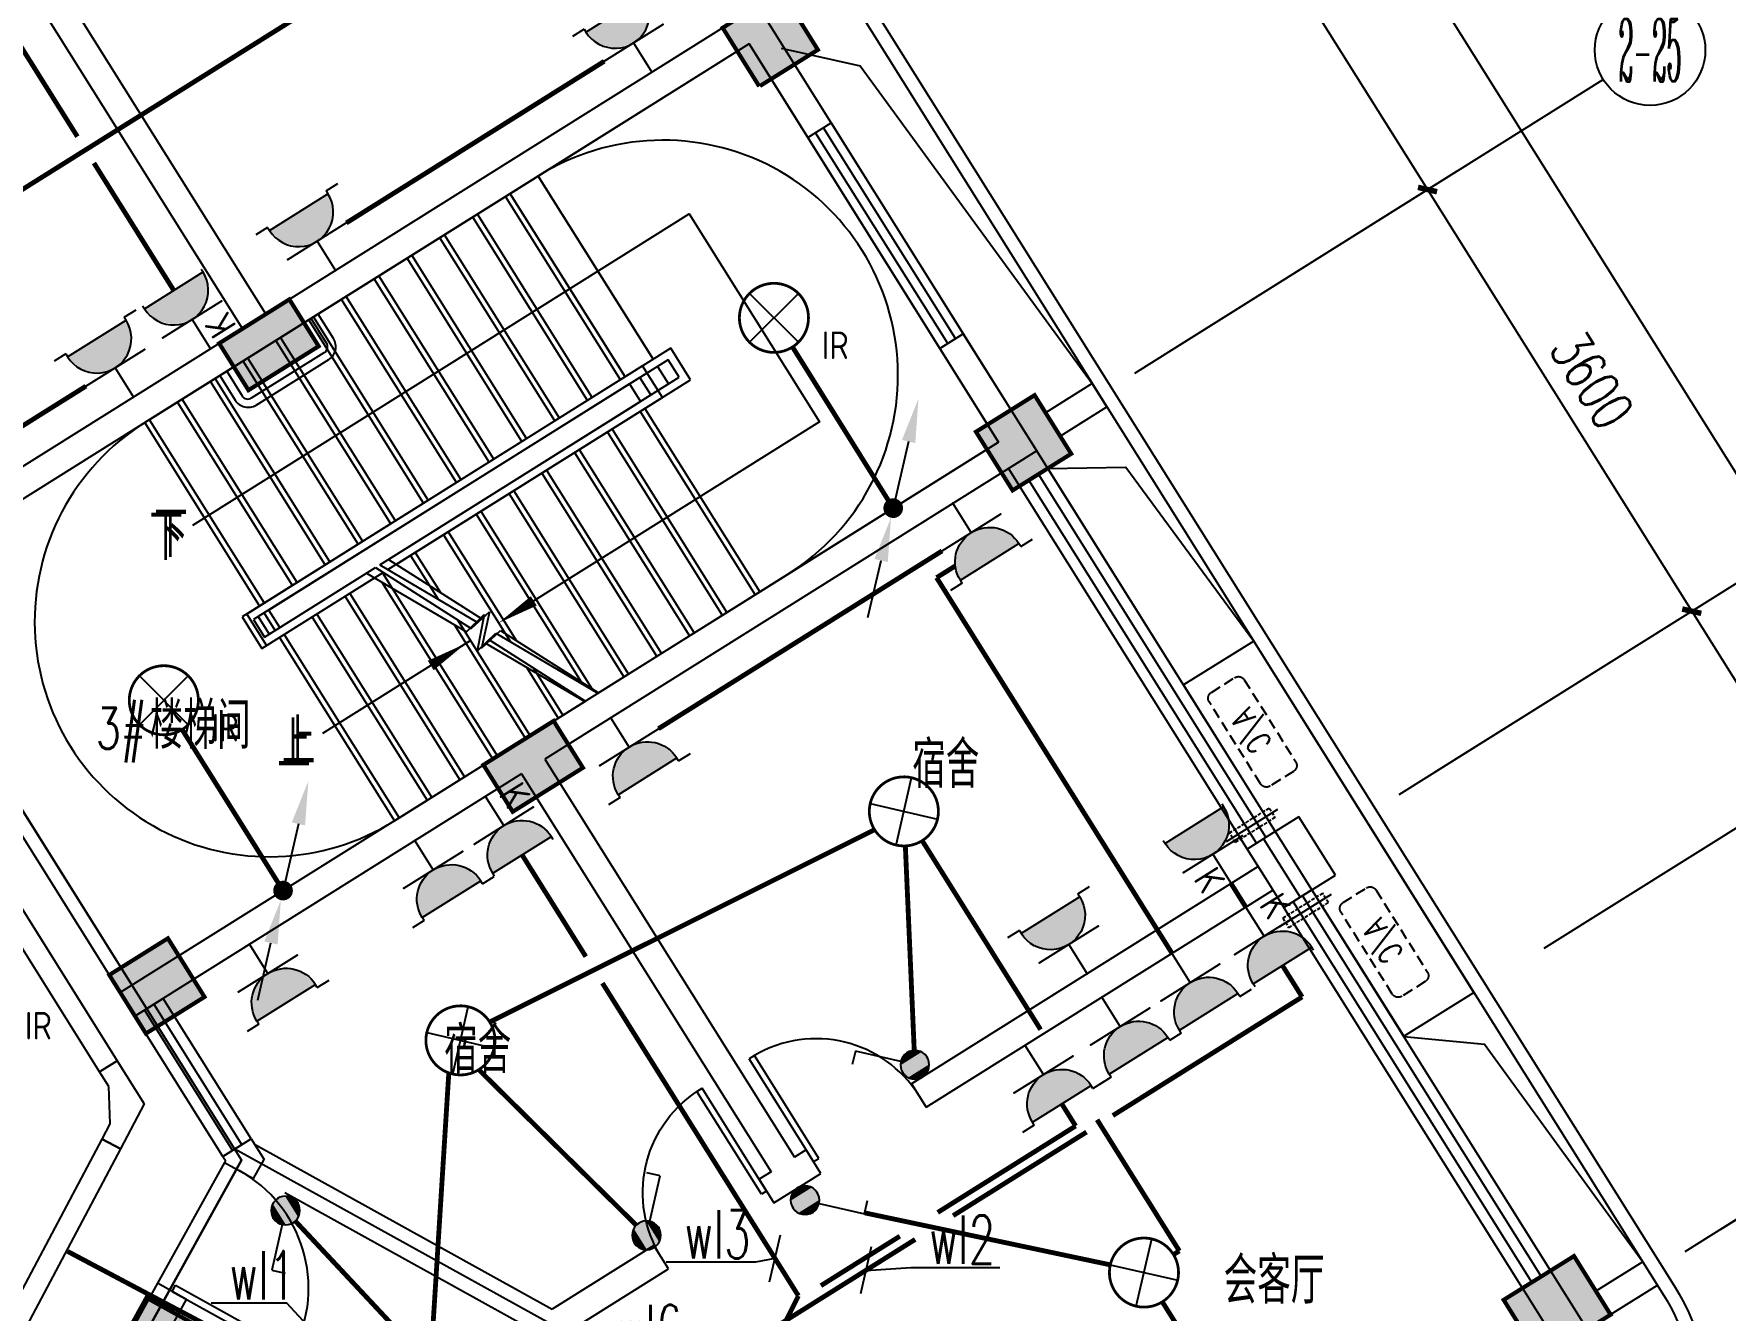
# Model space of a CAD drawing. Extents: x -9422388 to 15610651, y -1992469 to 953794.
# Drawn here: x -2711493 to -2699255, y -197392 to -188157 of the extents above; entities that cross this region are included whole.
import ezdxf
from ezdxf.enums import TextEntityAlignment as Align

# ---------------------------------------------------------------- set-up
doc = ezdxf.new("R2010")
doc.units = 0
doc.header["$LTSCALE"] = 1000
for name, pattern in [('( Hidden )', [0.375, 0.25, -0.125]), ('ACAD_ISO04W100', [30, 24, -3, 0, -3]), ('DASH', [0.35, 0.25, -0.1])]:
    doc.linetypes.add(name, pattern=pattern)
for name, color, linetype in [('A-FLOR-HVAC', 4, 'Continuous'), ('A-FLOR-OTHER2-ON', 83, 'Continuous'), ('A-SECT-DOOR', 141, 'Continuous'), ('AXIS_TEXT', 7, 'Continuous'), ('C-KZ', 2, 'Continuous'), ('C-Z-HATCH', 253, 'Continuous'), ('CABLETRAY', 4, 'Continuous'), ('DIM-插座', 3, 'Continuous'), ('DIM-照明', 3, 'Continuous'), ('DIM_SYMB', 3, 'Continuous'), ('EQUIP-插座', 3, 'Continuous'), ('EQUIP-照明', 3, 'Continuous'), ('LWIRE', 4, 'Continuous'), ('TEL_TEXT', 7, 'Continuous'), ('WIRE-插座', 5, 'Continuous'), ('WIRE-照明', 1, 'Continuous')]:
    doc.layers.add(name, color=color, linetype=linetype)
doc.styles.add('_TCH_AXIS', font='COMPLEX', dxfattribs={"bigfont": 'GBCBIG'})
doc.styles.add('_TCH_DIM', font='SIMPLEX', dxfattribs={"bigfont": 'GBCBIG'})
doc.styles.add('_TCH_DIM_T3', font='SIMPLEX', dxfattribs={"width": 0.705882, "bigfont": 'GBCBIG'})
doc.styles.add('_TCH_WINDOW', font='SIMPLEX', dxfattribs={"height": 3.5, "bigfont": 'GBCBIG'})
doc.styles.add('_TEL_ATTDEF', font='GBENOR', dxfattribs={"width": 0.8, "height": 3, "bigfont": 'GBCBIG'})
doc.styles.add('_TEL_DIM', font='SIMPLEX', dxfattribs={"width": 0.8, "height": 3.5, "bigfont": 'HZTXT'})
doc.styles.add('COMPLEX', font='COMPLEX')
doc.styles.get("Standard").update_dxf_attribs({"font": 'gbenor.shx', "bigfont": 'gbcbig.shx'})
doc.dimstyles.new('_TCH_ARCH&&100', dxfattribs={"dimtxt": 297.5, "dimasz": 100, "dimexe": 250, "dimexo": 300, "dimgap": 126.25, "dimtad": 1, "dimdec": 0, "dimzin": 0, "dimdsep": 46, "dimtxsty": '_TCH_DIM_T3', "dimblk": 'ARCHTICK', "dimcen": 0.09, "dimclrt": 7, "dimazin": 2, "dimtfac": 1, "dimtdec": 0, "dimtix": 1, "dimtmove": 2, "dimatfit": 3, "dimfxl": 0, "dimtolj": 1, "dimtzin": 0, "dimarcsym": 0})

# ---------------------------------------------------------------- blocks, each defined once
blk = doc.blocks.new('KTWJ1')
at = {"layer": 'A-FLOR-HVAC', "color": 0, "linetype": '( Hidden )', "ltscale": 0.3}
blk.add_lwpolyline([(152982, -14209, 0.414214), (153032, -14259), (153732, -14259, 0.414214), (153782, -14209), (153782, -14009, 0.414214), (153732, -13959), (153032, -13959, 0.414214), (152982, -14009)], format="xyb", close=True, dxfattribs=at)
at = {"layer": 'A-FLOR-HVAC', "color": 0, "style": '_TCH_WINDOW', "width": 0.705882}
blk.add_text('A/C', height=170, dxfattribs=at).set_placement((153214, -14188))
blk = doc.blocks.new('KTB')
at = {"layer": 'A-SECT-DOOR', "color": 0}
blk.add_lwpolyline([(1070215, -391675), (1070879, -392734), (1071387, -392416), (1069794, -389874), (1069286, -390192), (1069950, -391252)], dxfattribs=at)
at = {"layer": 'A-FLOR-HVAC', "color": 8, "xscale": -1}
for p, rotation in [((976372, -268060), 122.0782976835921), ((977325, -269581), 122.0782976836109)]:
    blk.add_blockref('KTWJ1', p, dxfattribs=dict(at, rotation=rotation))
blk = doc.blocks.new('A$C0CF77FE4')
at = {"layer": 'A-FLOR-OTHER2-ON', "color": 0, "linetype": 'ACAD_ISO04W100', "ltscale": 5}
blk.add_line((40, 440), (40, 0), dxfattribs=at)
at = {"layer": 'A-FLOR-OTHER2-ON', "color": 0, "linetype": 'DASH', "ltscale": 0.1}
blk.add_lwpolyline([(0, 390), (80, 390), (80, 50), (0, 50)], close=True, dxfattribs=at)
blk = doc.blocks.new('宿舍楼柱网1')
at = {"layer": 'C-Z-HATCH'}
h = blk.add_hatch(color=0, dxfattribs=at)
h.dxf.hatch_style = 1
h.paths.add_polyline_path([(653505, 155340), (653929, 155605), (653664, 156029), (653240, 155764)])
h = blk.add_hatch(color=0, dxfattribs=at)
h.dxf.hatch_style = 1
h.paths.add_polyline_path([(649809, 153142), (650317, 153460), (650105, 153799), (649597, 153481)])
h = blk.add_hatch(color=0, dxfattribs=at)
h.dxf.hatch_style = 1
h.paths.add_polyline_path([(655338, 152417), (655762, 152682), (655497, 153106), (655073, 152841)])
h = blk.add_hatch(color=0, dxfattribs=at)
h.dxf.hatch_style = 1
h.paths.add_polyline_path([(651721, 150092), (652229, 150410), (652017, 150749), (651509, 150431)])
h = blk.add_hatch(color=0, dxfattribs=at)
h.dxf.hatch_style = 1
h.paths.add_polyline_path([(649067, 148487), (649491, 148752), (649226, 149176), (648802, 148911)])
h = blk.add_hatch(color=0, dxfattribs=at)
h.dxf.hatch_style = 1
h.paths.add_polyline_path([(659156, 146135), (659665, 146453), (659400, 146877), (658891, 146560)])
h = blk.add_hatch(color=0, dxfattribs=at)
h.dxf.hatch_style = 1
h.paths.add_polyline_path([(648829, 146138), (649071, 146576), (649596, 146285), (649354, 145848)])
at = {"layer": 'C-KZ', "color": 0, "const_width": 30}
for points in [[(653510, 155343), (653929, 155605), (653664, 156029), (653240, 155764), (653505, 155340)], [(649809, 153142), (650317, 153460), (650105, 153799), (649597, 153481), (649809, 153142)], [(655338, 152417), (655762, 152682), (655497, 153106), (655073, 152841), (655338, 152417)], [(651721, 150092), (652229, 150410), (652017, 150749), (651509, 150431), (651721, 150092)], [(649067, 148487), (649491, 148752), (649226, 149176), (648802, 148911), (649067, 148487)], [(659156, 146135), (659665, 146453), (659400, 146877), (658891, 146560), (659156, 146135)], [(648829, 146138), (649071, 146576), (649596, 146285), (649354, 145848), (648829, 146138)]]:
    blk.add_lwpolyline(points, dxfattribs=at)
blk = doc.blocks.new('_ArchTick')
at = {"color": 0, "linetype": 'ByBlock', "const_width": 0.4}
blk.add_lwpolyline([(-0.5, -0.5), (0.5, 0.5)], dxfattribs=at)
blk = doc.blocks.new('*D2943')
at = {"color": 0, "lineweight": -2, "transparency": 16777216}
for p, q in [((1638309, -167242), (1641062, -165516)), ((1640851, -165649), (1654712, -187764)), ((1652170, -189357), (1654924, -187631))]:
    blk.add_line(p, q, dxfattribs=at)
at = {"layer": 'Defpoints', "color": 0, "transparency": 16777216}
for p in [(1638054, -167401), (1654712, -187764), (1651916, -189516)]:
    blk.add_point(p, dxfattribs=at)
at = {"color": 0, "lineweight": -2, "transparency": 16777216, "xscale": 100, "yscale": 100, "zscale": 100}
for p, rotation in [((1640851, -165649), 122.0782976762225), ((1654712, -187764), 302.0782976762225)]:
    blk.add_blockref('_ArchTick', p, dxfattribs=dict(at, rotation=rotation))
at = {"color": 7, "transparency": 16777216, "insert": (1648014, -176560), "char_height": 297.5, "attachment_point": 5, "rotation": 302.0783, "style": '_TCH_DIM_T3'}
blk.add_mtext('\\A1;26100', dxfattribs=at)
blk = doc.blocks.new('*D2944')
at = {"color": 0, "lineweight": -2, "transparency": 16777216}
for p, q in [((1651851, -188849), (1653927, -187547)), ((1653715, -187680), (1653662, -187595)), ((1653715, -187680), (1654034, -188189)), ((1652170, -189357), (1654246, -188056)), ((1654034, -188189), (1654087, -188273))]:
    blk.add_line(p, q, dxfattribs=at)
at = {"layer": 'Defpoints', "color": 0, "transparency": 16777216}
for p in [(1654034, -188189), (1651597, -189008), (1651916, -189516)]:
    blk.add_point(p, dxfattribs=at)
at = {"color": 0, "lineweight": -2, "transparency": 16777216, "xscale": 100, "yscale": 100, "zscale": 100}
for p, rotation in [((1653715, -187680), 302.0782976762146), ((1654034, -188189), 122.0782976762145)]:
    blk.add_blockref('_ArchTick', p, dxfattribs=dict(at, rotation=rotation))
at = {"color": 7, "transparency": 16777216, "insert": (1654108, -187788), "char_height": 297.5, "attachment_point": 5, "rotation": 302.0783, "style": '_TCH_DIM_T3'}
blk.add_mtext('\\A1;600', dxfattribs=at)
blk = doc.blocks.new('*D2945')
at = {"color": 0, "lineweight": -2, "transparency": 16777216}
for p, q in [((1650576, -186815), (1652652, -185514)), ((1652441, -185647), (1653715, -187680)), ((1651851, -188849), (1653927, -187547))]:
    blk.add_line(p, q, dxfattribs=at)
at = {"layer": 'Defpoints', "color": 0, "transparency": 16777216}
for p in [(1650322, -186974), (1653715, -187680), (1651597, -189008)]:
    blk.add_point(p, dxfattribs=at)
at = {"color": 0, "lineweight": -2, "transparency": 16777216, "xscale": 100, "yscale": 100, "zscale": 100}
for p, rotation in [((1652441, -185647), 122.0782976762265), ((1653715, -187680), 302.0782976762264)]:
    blk.add_blockref('_ArchTick', p, dxfattribs=dict(at, rotation=rotation))
at = {"color": 7, "transparency": 16777216, "insert": (1653311, -186517), "char_height": 297.5, "attachment_point": 5, "rotation": 302.0783, "style": '_TCH_DIM_T3'}
blk.add_mtext('\\A1;2400', dxfattribs=at)
blk = doc.blocks.new('*D2946')
at = {"color": 0, "lineweight": -2, "transparency": 16777216}
for p, q in [((1649780, -185544), (1651856, -184243)), ((1651644, -184376), (1652441, -185647)), ((1650576, -186815), (1652652, -185514))]:
    blk.add_line(p, q, dxfattribs=at)
at = {"layer": 'Defpoints', "color": 0, "transparency": 16777216}
for p in [(1652441, -185647), (1649526, -185703), (1650322, -186974)]:
    blk.add_point(p, dxfattribs=at)
at = {"color": 0, "lineweight": -2, "transparency": 16777216, "xscale": 100, "yscale": 100, "zscale": 100}
for p, rotation in [((1651644, -184376), 122.078297676221), ((1652441, -185647), 302.0782976762209)]:
    blk.add_blockref('_ArchTick', p, dxfattribs=dict(at, rotation=rotation))
at = {"color": 7, "transparency": 16777216, "insert": (1652275, -184865), "char_height": 297.5, "attachment_point": 5, "rotation": 302.0783, "style": '_TCH_DIM_T3'}
blk.add_mtext('\\A1;1500', dxfattribs=at)
blk = doc.blocks.new('*D2947')
at = {"color": 0, "lineweight": -2, "transparency": 16777216}
for p, q in [((1647868, -182494), (1649944, -181192)), ((1649732, -181325), (1651644, -184376)), ((1649780, -185544), (1651856, -184243))]:
    blk.add_line(p, q, dxfattribs=at)
at = {"layer": 'Defpoints', "color": 0, "transparency": 16777216}
for p in [(1647614, -182653), (1651644, -184376), (1649526, -185703)]:
    blk.add_point(p, dxfattribs=at)
at = {"color": 0, "lineweight": -2, "transparency": 16777216, "xscale": 100, "yscale": 100, "zscale": 100}
for p, rotation in [((1649732, -181325), 122.0782976762221), ((1651644, -184376), 302.0782976762221)]:
    blk.add_blockref('_ArchTick', p, dxfattribs=dict(at, rotation=rotation))
at = {"color": 7, "transparency": 16777216, "insert": (1650921, -182704), "char_height": 297.5, "attachment_point": 5, "rotation": 302.0783, "style": '_TCH_DIM_T3'}
blk.add_mtext('\\A1;3600', dxfattribs=at)
blk = doc.blocks.new('*D2948')
at = {"color": 0, "lineweight": -2, "transparency": 16777216}
for p, q in [((1645956, -179443), (1648032, -178142)), ((1647820, -178275), (1649732, -181325)), ((1647868, -182494), (1649944, -181192))]:
    blk.add_line(p, q, dxfattribs=at)
at = {"layer": 'Defpoints', "color": 0, "transparency": 16777216}
for p in [(1645702, -179603), (1649732, -181325), (1647614, -182653)]:
    blk.add_point(p, dxfattribs=at)
at = {"color": 0, "lineweight": -2, "transparency": 16777216, "xscale": 100, "yscale": 100, "zscale": 100}
for p, rotation in [((1647820, -178275), 122.0782976762216), ((1649732, -181325), 302.0782976762216)]:
    blk.add_blockref('_ArchTick', p, dxfattribs=dict(at, rotation=rotation))
at = {"color": 7, "transparency": 16777216, "insert": (1649009, -179654), "char_height": 297.5, "attachment_point": 5, "rotation": 302.0783, "style": '_TCH_DIM_T3'}
blk.add_mtext('\\A1;3600', dxfattribs=at)
blk = doc.blocks.new('_AXISO')
at = {"color": 0}
blk.add_circle((0, 0), 0.5, dxfattribs=at)
at = {"layer": 'AXIS_TEXT', "color": 0, "style": 'COMPLEX', "width": 1.041667}
blk.add_attdef('A', text='', height=0.56, dxfattribs=at).set_placement((-0.25, -0.28), (0.25, -0.28), align=Align.FIT)
blk = doc.blocks.new('$equip$00002530')
for p, q in [((-0.354, 0.354), (0.354, -0.354)), ((0.354, 0.354), (-0.354, -0.354))]:
    blk.add_line(p, q)
at = {"const_width": 0.04}
blk.add_lwpolyline([(0, 0.5, -1), (0, -0.5, -1), (0, 0.5, -2.479085)], format="xyb", dxfattribs=at)
blk.add_circle((0, 0), 0.5)
for p in [(0, 0.5), (-0.5, 0), (0.5, 0), (0, -0.5)]:
    blk.add_point(p)
at = {"color": 7, "style": '_TEL_DIM', "flags": 1}
blk.add_attdef('A', text='', height=0.00002, dxfattribs=at).set_placement((0, 0), align=Align.MIDDLE_CENTER)
at = {"color": 7, "style": '_TEL_DIM'}
blk.add_attdef('$TEXT$', text='', height=0.4, dxfattribs=at).set_placement((0.887, -0.396), align=Align.MIDDLE_CENTER)
blk = doc.blocks.new('$TelecSys$00000079')
for p, q in [((0.7, 0.7), (0, 0)), ((0.104, 0.104), (0.104, 0.104)), ((-0.104, -0.104), (-0.104, -0.104))]:
    blk.add_line(p, q)
at = {"const_width": 0.142}
blk.add_lwpolyline([(-0.071, 0, 1), (0.071, 0, 1)], format="xyb", close=True, dxfattribs=at)
blk.add_solid([(0.63, 0.77), (0.77, 0.63), (1.15, 1.15)])
at = {"width": 0.8, "flags": 9}
blk.add_attdef('A', (0, 0), '', height=0.00002, dxfattribs=at)
blk = doc.blocks.new('$TelecSys$00000081')
for p, q in [((0.104, 0.104), (0.104, 0.104)), ((-0.104, -0.104), (-0.104, -0.104)), ((-1.15, -1.15), (-0.55, -0.55))]:
    blk.add_line(p, q)
at = {"const_width": 0.142}
blk.add_lwpolyline([(0.071, 0, 1), (-0.071, 0, 1)], format="xyb", close=True, dxfattribs=at)
blk.add_solid([(-0.62, -0.48), (-0.48, -0.62), (-0.1, -0.1)])
at = {"width": 0.8, "flags": 9}
blk.add_attdef('A', (0, 0), '', height=0.00002, rotation=180, dxfattribs=at)
blk = doc.blocks.new('$equip$00002539')
for p, q in [((-0.354, 0.354), (0.354, -0.354)), ((0.354, 0.354), (-0.354, -0.354))]:
    blk.add_line(p, q)
at = {"const_width": 0.04}
blk.add_lwpolyline([(-0.5, 0, 1), (0.5, 0, 1), (-0.5, 0, 0.911406)], format="xyb", dxfattribs=at)
blk.add_circle((0, 0), 0.5)
for p in [(0, 0.5), (-0.5, 0), (0.5, 0), (0, -0.5)]:
    blk.add_point(p)
at = {"color": 7, "style": '_TEL_DIM', "flags": 1}
blk.add_attdef('A', text='', height=0.00002, dxfattribs=at).set_placement((0, 0), align=Align.MIDDLE_CENTER)
blk = doc.blocks.new('$equip$00001240')
for p, q in [((-0.5, 1.05), (-0.7, 1.05)), ((-0.5, 1.05), (-0.5, 1)), ((-0.5, 1), (0.5, 1)), ((0.5, 1.05), (0.7, 1.05)), ((0.5, 1.05), (0.5, 1)), ((-0.5, 0.5), (0.5, 0.5)), ((0, 0.5), (0, 0))]:
    blk.add_line(p, q)
blk.add_arc((0, 1), 0.5, 180, 0)
for points in [[(0.433, 0.75), (-0.433, 0.75), (0.5, 1), (-0.5, 1)], [(0.25, 0.567), (-0.25, 0.567), (0.433, 0.75), (-0.433, 0.75)], [(0, 0.5), (0, 0.5), (0.25, 0.567), (-0.25, 0.567)]]:
    blk.add_solid(points)
at = {"layer": 'EQUIP-照明'}
for p in [(0, 1), (-0.5, 0.5), (0.5, 0.5), (0, 0)]:
    blk.add_point(p, dxfattribs=at)
at = {"layer": 'EQUIP-照明', "flags": 9}
blk.add_attdef('A', (0, 0), '', height=0.00002, dxfattribs=at)
blk = doc.blocks.new('$equip$00001764')
for p, q in [((-0.5, 1.05), (-0.5, 1)), ((-0.5, 1), (0.5, 1)), ((0.5, 1.05), (0.5, 1)), ((0.5, 0.5), (-0.5, 0.5)), ((0, 0.5), (0, 0))]:
    blk.add_line(p, q)
blk.add_arc((0, 1), 0.5, 180, 0)
for p in [(-0.5, 0.5), (0.5, 0.5), (0, 0)]:
    blk.add_point(p)
for points in [[(0.433, 0.75), (-0.433, 0.75), (0.5, 1), (-0.5, 1)], [(0.25, 0.567), (-0.25, 0.567), (0.433, 0.75), (-0.433, 0.75)], [(0, 0.5), (0, 0.5), (0.25, 0.567), (-0.25, 0.567)]]:
    blk.add_solid(points)
at = {"color": 7, "style": '_TEL_DIM'}
blk.add_attdef('$TEXT$', text='', height=0.4, dxfattribs=at).set_placement((0.303, 0.211), align=Align.MIDDLE_CENTER)
at = {"color": 7, "style": '_TEL_DIM', "flags": 1}
blk.add_attdef('A', text='', height=0.00002, dxfattribs=at).set_placement((0, 0), align=Align.MIDDLE_CENTER)
blk = doc.blocks.new('$equip$00001962')
for p, q in [((0.147, 0.356), (0.625, 0.833)), ((0.625, 0.833), (0.766, 0.692))]:
    blk.add_line(p, q)
blk.add_circle((0, 0.208), 0.208)
for p in [(0, 0.417), (-0.208, 0.208), (0, 0), (0.208, 0.208)]:
    blk.add_point(p)
for points in [[(-0.18, 0.313), (0.18, 0.313), (-0.208, 0.208), (0.208, 0.208)], [(-0.104, 0.389), (0.104, 0.389), (-0.18, 0.313), (0.18, 0.313)], [(0, 0.417), (0, 0.417), (-0.104, 0.389), (0.104, 0.389)], [(-0.18, 0.104), (0.18, 0.104), (-0.208, 0.208), (0.208, 0.208)], [(-0.104, 0.028), (0.104, 0.028), (-0.18, 0.104), (0.18, 0.104)], [(0, 0), (0, 0), (-0.104, 0.028), (0.104, 0.028)]]:
    blk.add_solid(points)
at = {"layer": 'TEL_TEXT', "style": '_TEL_DIM', "flags": 1}
blk.add_attdef('A', text='', height=0.00002, dxfattribs=at).set_placement((0, 0), align=Align.MIDDLE_CENTER)
blk = doc.blocks.new('542523')
at = {"color": 8}
for p, q in [((1630799.1, -171830.5), (1641151.3, -188347.3)), ((1639521.8, -179345.4), (1641327.5, -182226.3)), ((1639352.3, -179451.6), (1641158, -182332.5)), ((1644886.2, -179995.8), (1641327.5, -182226.3)), ((1645417.3, -180843.1), (1644886.2, -179995.8)), ((1644823, -180271.5), (1641349, -182448.9)), ((1644823, -180271.5), (1643094.4, -181354.9)), ((1644823, -180271.5), (1643297.8, -181227.4)), ((1644823, -180271.5), (1645247.8, -180949.3)), ((1646628.6, -183152.4), (1644823, -180271.5)), ((1646628.6, -183152.4), (1644823, -180271.5)), ((1647613.8, -182652.9), (1651003.1, -180528.6)), ((1645247.8, -180949.3), (1645417.3, -180843.1)), ((1645247.8, -180949.3), (1645417.3, -180843.1)), ((1645417.3, -180843.1), (1646373.2, -182368.3)), ((1645247.8, -180949.3), (1646203.8, -182474.5)), ((1646260.3, -182439.1), (1645304.3, -180913.9)), ((1646316.8, -182403.7), (1645360.8, -180878.5)), ((1643297.8, -181227.4), (1640450.8, -183011.8)), ((1644128.9, -182553.5), (1643297.8, -181227.4)), ((1643297.8, -181227.4), (1644128.9, -182553.5)), ((1643094.4, -181354.9), (1640484.7, -182990.6)), ((1643925.6, -182680.9), (1643094.4, -181354.9)), ((1643094.4, -181354.9), (1643925.6, -182680.9)), ((1643891.7, -182702.2), (1643060.5, -181376.1)), ((1643654.4, -182850.9), (1642823.3, -181524.8)), ((1643688.3, -182829.6), (1642857.2, -181503.6)), ((1643417.2, -182999.6), (1642586, -181673.5)), ((1643451.1, -182978.3), (1642619.9, -181652.3)), ((1643179.9, -183148.3), (1642348.8, -181822.2)), ((1643213.8, -183127), (1642382.7, -181801)), ((1642942.7, -183297), (1642111.5, -181970.9)), ((1642976.6, -183275.7), (1642145.4, -181949.7)), ((1642705.4, -183445.7), (1641874.3, -182119.6)), ((1642739.3, -183424.4), (1641908.2, -182098.4)), ((1641158, -182332.5), (1638361.8, -184085.1)), ((1642468.2, -183594.4), (1641637, -182268.3)), ((1642502.1, -183573.1), (1641670.9, -182247.1)), ((1641349, -182448.9), (1638468.1, -184254.6)), ((1642230.9, -183743.1), (1641399.8, -182417)), ((1642264.8, -183721.9), (1641433.7, -182395.8)), ((1646373.2, -182368.3), (1646203.8, -182474.5)), ((1646203.8, -182474.5), (1646373.2, -182368.3)), ((1646904.3, -183215.6), (1646373.2, -182368.3)), ((1644256, -182473.8), (1641154.8, -184417.6)), ((1641993.7, -183891.8), (1641162.5, -182565.7)), ((1642027.6, -183870.6), (1641196.4, -182544.5)), ((1644237.1, -182556.5), (1641237.5, -184436.5)), ((1644316.7, -182683.6), (1644237.1, -182556.5)), ((1644399.4, -182702.6), (1644256, -182473.8)), ((1646203.8, -182474.5), (1646628.6, -183152.4)), ((1641790.3, -184019.3), (1640959.2, -182693.2)), ((1644052.7, -182601.3), (1641188.7, -184396.3)), ((1644033.7, -182684), (1641271.4, -184415.3)), ((1644160.8, -182604.3), (1641313.8, -184388.7)), ((1642151.1, -184041), (1644316.7, -182683.6)), ((1642209.4, -184075.3), (1644399.4, -182702.6)), ((1644113.4, -182811.1), (1644033.7, -182684)), ((1644196.1, -182830.1), (1644052.7, -182601.3)), ((1644160.8, -182604.3), (1644240.5, -182731.4)), ((1641756.4, -184040.5), (1640925.3, -182714.4)), ((1643957.4, -182731.8), (1641347.7, -184367.5)), ((1642214, -184001.6), (1644113.4, -182811.1)), ((1642270.1, -184037.2), (1644196.1, -182830.1)), ((1643957.4, -182731.8), (1644037.1, -182858.9)), ((1644240.5, -182731.4), (1644003.2, -182880.1)), ((1641519.2, -184189.2), (1640688, -182863.1)), ((1641553.1, -184168), (1640721.9, -182841.9)), ((1642151.1, -184041), (1644003.2, -182880.1)), ((1642214, -184001.6), (1644037.1, -182858.9)), ((1644035.1, -182931), (1644866.2, -184257)), ((1644035.1, -182931), (1644866.2, -184257)), ((1644069, -182909.7), (1644900.1, -184235.8)), ((1644069, -182909.7), (1644900.1, -184235.8)), ((1641281.9, -184337.9), (1640450.8, -183011.8)), ((1641315.8, -184316.7), (1640484.7, -182990.6)), ((1643831.7, -183058.4), (1644662.9, -184384.5)), ((1646628.6, -183152.4), (1643154.6, -185329.8)), ((1643797.8, -183079.7), (1644629, -184405.7)), ((1644866.2, -184257), (1646628.6, -183152.4)), ((1644900.1, -184235.8), (1646628.6, -183152.4)), ((1646904.3, -183215.6), (1643345.6, -185446.2)), ((1643560.6, -183228.4), (1644391.7, -184554.4)), ((1643594.5, -183207.1), (1644425.6, -184533.2)), ((1646984, -183342.7), (1646904.3, -183215.6)), ((1643323.3, -183377.1), (1644154.5, -184703.1)), ((1643357.2, -183355.8), (1644188.4, -184681.9)), ((1646701, -183343.1), (1646780.6, -183470.2)), ((1646780.6, -183470.2), (1646984, -183342.7)), ((1646984, -183342.7), (1646780.6, -183470.2)), ((1648494.8, -186054.4), (1646848.4, -183427.7)), ((1648562.5, -186011.9), (1646916.2, -183385.2)), ((1646984, -183342.7), (1648630.3, -185969.4)), ((1643086.1, -183525.8), (1643917.2, -184851.8)), ((1643120, -183504.5), (1643951.1, -184830.6)), ((1646780.6, -183470.2), (1648427, -186096.9)), ((1642848.8, -183674.5), (1643620.1, -184905.1)), ((1642882.7, -183653.2), (1643688.9, -184939.5)), ((1649525.7, -185703.3), (1652915, -183579)), ((1642645.5, -183801.9), (1643139.4, -184590.1)), ((1642611.6, -183823.2), (1643096.7, -184597.2)), ((1642151.1, -184041), (1642852, -184453.3)), ((1642214, -184001.6), (1642888.8, -184430.7)), ((1642374.3, -183971.9), (1642573.3, -184289.3)), ((1642408.2, -183950.6), (1642590, -184240.7)), ((1641298.2, -184646.3), (1642113.9, -184135.1)), ((1641317.2, -184563.6), (1642055.6, -184100.8)), ((1641332.1, -184625.1), (1642176.2, -184096)), ((1641351.1, -184542.4), (1642120.1, -184060.4)), ((1641393.5, -184515.8), (1642055.6, -184100.8)), ((1641427.3, -184494.6), (1642120.1, -184060.4)), ((1642055.6, -184100.8), (1642778.2, -184525.9)), ((1642120.1, -184060.4), (1642812.5, -184500.7)), ((1642165, -184165.2), (1642968.2, -185446.6)), ((1642171, -184099.3), (1643002.1, -185425.4)), ((1641899.8, -184269.3), (1642731, -185595.3)), ((1641933.7, -184248), (1642764.8, -185574.1)), ((1643729.6, -184969.4), (1644866.2, -184257)), ((1643732.8, -184967.4), (1644900.1, -184235.8)), ((1641154.8, -184417.6), (1641298.2, -184646.3)), ((1641188.7, -184396.3), (1641332.1, -184625.1)), ((1641271.4, -184415.3), (1641351.1, -184542.4)), ((1641393.5, -184515.8), (1641313.8, -184388.7)), ((1641427.3, -184494.6), (1641347.7, -184367.5)), ((1641662.6, -184418), (1642493.7, -185744)), ((1641696.5, -184396.7), (1642527.6, -185722.8)), ((1642778.2, -184525.9), (1642905.4, -184400.7)), ((1642812.5, -184500.7), (1642944, -184380)), ((1642905.4, -184400.7), (1642856.6, -184665.2)), ((1642944, -184380), (1642886, -184642.7)), ((1641237.5, -184436.5), (1641317.2, -184563.6)), ((1642688.5, -184473.1), (1643205.5, -185297.9)), ((1642713.5, -184437.7), (1643239.4, -185276.7)), ((1642856.6, -184665.2), (1642989.7, -184534.3)), ((1642886, -184642.7), (1643023.6, -184516.4)), ((1642989.7, -184534.3), (1643729.6, -184969.4)), ((1643023.6, -184516.4), (1643732.8, -184967.4)), ((1641425.3, -184566.7), (1642256.5, -185892.7)), ((1641459.2, -184545.4), (1642290.3, -185871.5)), ((1642915.9, -184606.9), (1643634.1, -185029.3)), ((1642947.3, -184586.4), (1643639, -185026.2)), ((1643211.9, -184781), (1643442.7, -185149.2)), ((1643262.9, -184787.1), (1643476.6, -185128)), ((1642256.5, -185892.7), (1643634.1, -185029.3)), ((1642290.3, -185871.5), (1643639, -185026.2)), ((1643154.6, -185329.8), (1640273.7, -187135.5)), ((1643345.6, -185446.2), (1645151.2, -188327.1)), ((1643176.1, -185552.4), (1640379.9, -187304.9)), ((1643176.1, -185552.4), (1644981.8, -188433.3)), ((1648799.8, -185863.2), (1648545.6, -186022.5)), ((1649065.3, -186286.9), (1648799.8, -185863.2)), ((1648630.3, -185969.4), (1648427, -186096.9)), ((1648545.6, -186022.5), (1648427, -186096.9)), ((1648427, -186096.9), (1648559.7, -186308.7)), ((1648545.6, -186022.5), (1648811.1, -186446.2)), ((1648506.6, -186224), (1645998.6, -187796)), ((1648559.7, -186308.7), (1648692.5, -186520.5)), ((1648811.1, -186446.2), (1649065.3, -186286.9)), ((1646104.8, -187965.4), (1648612.8, -186393.4)), ((1648692.5, -186520.5), (1648811.1, -186446.2)), ((1651596.9, -189007.8), (1654986.2, -186883.5)), ((1640379.9, -187304.9), (1640273.7, -187135.5)), ((1640379.9, -187304.9), (1640583.3, -187177.5)), ((1644861.2, -187591.3), (1644823, -187615.2)), ((1645327.2, -188334.8), (1644861.2, -187591.3)), ((1645289.1, -188358.7), (1644823, -187615.2)), ((1645998.6, -187796), (1646104.8, -187965.4)), ((1641016.6, -188320.8), (1641220, -188193.3)), ((1641220, -188193.3), (1641313.7, -188342.9)), ((1641016.6, -188320.8), (1641035.2, -188350.5)), ((1641244.7, -188232.7), (1643399.3, -189425.1)), ((1645236, -188273.9), (1645151.2, -188327.1)), ((1645342.2, -188443.4), (1645236, -188273.9)), ((1645289.1, -188358.7), (1645327.2, -188334.8)), ((1641151.3, -188347.3), (1639742.7, -190892.6)), ((1641027.7, -188364), (1640543.5, -189239)), ((1641035.2, -188350.5), (1641027.7, -188364)), ((1641027.7, -188364), (1641237.7, -188480.3)), ((1641237.7, -188480.3), (1641313.7, -188342.9)), ((1644981.8, -188433.3), (1644897, -188486.4)), ((1645172.7, -188549.6), (1645342.2, -188443.4)), ((1641464, -188582.6), (1643405.6, -189657.2)), ((1644897, -188486.4), (1645003.2, -188655.8)), ((1645003.2, -188655.8), (1645172.7, -188549.6)), ((1644134.4, -188964.3), (1643399.3, -189425.1)), ((1644240.7, -189133.8), (1644134.4, -188964.3)), ((1643405.6, -189657.2), (1644240.7, -189133.8)), ((1650621.9, -189146.9), (1650418.5, -189274.3)), ((1650887.4, -189570.6), (1650621.9, -189146.9)), ((1640543.5, -189239), (1640359.5, -189571.5)), ((1640753.5, -189355.2), (1640543.5, -189239)), ((1640648.5, -189297.1), (1640672.7, -189253.4)), ((1640648.5, -189297.1), (1641501.6, -189769.2)), ((1640672.7, -189253.4), (1641525.8, -189725.5)), ((1650418.5, -189274.3), (1650684, -189698)), ((1640569.5, -189687.7), (1640753.5, -189355.2))]:
    blk.add_line(p, q, dxfattribs=at)
at = {"color": 8, "extrusion": (0, 0, -1)}
for p, q in [((1648895.9, -186393.1), (1648692.5, -186520.5)), ((1648760.3, -186478.1), (1650486.3, -189231.9)), ((1648828.1, -186435.6), (1650554.1, -189189.4)), ((1650621.9, -189146.9), (1648895.9, -186393.1)), ((1650418.5, -189274.3), (1648692.5, -186520.5)), ((1640583.3, -187177.5), (1640379.9, -187304.9)), ((1640515.5, -187220), (1641152.2, -188235.8)), ((1641220, -188193.3), (1640583.3, -187177.5)), ((1641016.6, -188320.8), (1640379.9, -187304.9)), ((1640447.7, -187262.4), (1641084.4, -188278.3)), ((1644446, -187851.5), (1644484.1, -187827.6)), ((1644950.1, -188571.1), (1644484.1, -187827.6)), ((1644912, -188595), (1644446, -187851.5)), ((1641220, -188193.3), (1641016.6, -188320.8)), ((1644950.1, -188571.1), (1644912, -188595)), ((1650621.9, -189146.9), (1650418.5, -189274.3))]:
    blk.add_line(p, q, dxfattribs=at)
at = {"color": 8}
for points in [[(1629019.7, -172945.8), (1629019.7, -172945.8, -0.4142136), (1629241, -171980.9), (1636189.1, -167626.1, -0.4142136), (1638256.7, -168100.5), (1651526.9, -189272.8, -0.2728148), (1651568.4, -190795.7), (1647349.6, -198418.9, -0.2728148), (1646037.2, -199192.6), (1580429.8, -199192.6, -0.4142134), (1578829.8, -197592.6), (1578829.8, -189492.6, -0.4142137), (1579529.8, -188792.6), (1579529.8, -188792.6)], [(1629104.4, -172892.7), (1629104.4, -172892.7, -0.4142136), (1629294.2, -172065.7), (1636242.2, -167710.8, -0.4142136), (1638172, -168153.6), (1651442.2, -189325.9, -0.2728148), (1651480.9, -190747.3), (1647262.1, -198370.5, -0.2728148), (1646037.2, -199092.6), (1623049.8, -199092.6)], [(1640992.8, -182671), (1641104.1, -182849.1, 0.4142136), (1641255.6, -182884.1), (1641781.4, -182555.5, 0.4142136), (1641816.4, -182403.9), (1641705.1, -182225.8)], [(1641043.7, -182639.2), (1641155, -182817.3, 0.4142136), (1641223.9, -182833.2), (1641749.6, -182504.6, 0.4142136), (1641765.5, -182435.7), (1641654.3, -182257.6)]]:
    blk.add_lwpolyline(points, format="xyb", dxfattribs=at)
for points in [[(1593929.8, -190892.6), (1593929.8, -198492.6), (1646508.8, -198492.6), (1651184.3, -190044.2), (1637238.7, -167794.3), (1630799.1, -171830.5), (1641151.3, -188347.3), (1639742.7, -190892.6)], [(1647412.7, -182897), (1647306.5, -182727.5), (1646967.6, -182939.9), (1647073.8, -183109.4)], [(1651395.8, -189251.9), (1651289.6, -189082.4), (1650950.7, -189294.9), (1651056.9, -189464.3)]]:
    blk.add_lwpolyline(points, close=True, dxfattribs=at)
for points in [[(1645055.8, -180303), (1645628, -180429.4), (1647306.5, -182727.5)], [(1640797.6, -183753.4), (1644390.2, -181501.6), (1645332.9, -183005.6), (1643045.1, -184439.5), (1643299.3, -184280.2)], [(1646984.2, -183343.1), (1647550.2, -183333.4), (1648474.9, -184591.6)], [(1638468.1, -184254.6), (1640273.7, -187135.5)], [(1641740.2, -185257.4), (1642807.9, -184588.2), (1642553.7, -184747.6)], [(1649559.7, -187452.2), (1650143.9, -187509.5), (1651289.6, -189082.4)], [(1643402.5, -189541.1), (1641101.4, -188267.6)], [(1639742.7, -190892.6), (1641151.3, -188347.3)]]:
    blk.add_lwpolyline(points, dxfattribs=at)
for centre, radius, start, end in [((1644200.6, -182667.9), 1700, 302.07807, 122.0783), ((1641353.6, -184452.3), 1700, 122.07818, 302.0783), ((1645308.1, -188346.7), 877.5, 32.0783, 120.60901), ((1640660.6, -189275.2), 975, 332.50838, 61.0391)]:
    blk.add_arc(centre, radius, start, end, dxfattribs=at)
at = {"color": 8, "extrusion": (0, 0, -1)}
blk.add_arc((-1644931.1, -188583.1), 877.5, 327.9217, 56.45242, dxfattribs=at)
at = {"layer": 'DIM_SYMB', "color": 8}
for points in [[(1640763.7, -183774.6, 0, 0, 0), (1644491.9, -181437.9, 0, 0, 0), (1645434.6, -182941.9, 0, 0, 0), (1643011.2, -184460.8, 0, 80, 0), (1643265.4, -184301.5, 0, 0, 0)], [(1641706.3, -185278.6, 0, 0, 0), (1642774, -184609.5, 0, 80, 0), (1642519.8, -184768.8, 0, 0, 0)]]:
    blk.add_lwpolyline(points, format="xyseb", dxfattribs=at)
at = {"color": 8}
for name, p in [('宿舍楼柱网1', (991391.9, -335918.9)), ('KTB', (578680.6, 205282.2))]:
    blk.add_blockref(name, p, dxfattribs=at)
ref = blk.add_blockref('_AXISO', (1651342, -180316.2), dxfattribs=dict(at, xscale=800, yscale=800, zscale=800))
ref.add_attrib('A', '2-25', dxfattribs={"layer": 'AXIS_TEXT', "color": 8, "height": 452.55, "style": '_TCH_AXIS', "width": 0.2625}).set_placement((1651115.8, -180542.5), (1651568.3, -180542.5), align=Align.FIT)
at = {"color": 8, "rotation": 122.0783001587689}
blk.add_blockref('A$C0CF77FE4', (1648671.3, -185841.3), dxfattribs=at)
at = {"color": 8, "xscale": -1, "rotation": 122.0783001587689}
blk.add_blockref('A$C0CF77FE4', (1649015.3, -186390.1), dxfattribs=at)
at = {"color": 8, "style": '_TCH_DIM'}
for s, height, p in [('下', 337.6, (1640518.7, -183984.2)), ('楼梯间', 337.59, (1640486.8, -185372)), ('上', 337.6, (1641442.7, -185488.2)), ('宿舍', 337.59, (1646003.6, -185654.7)), ('宿舍', 337.59, (1642616.5, -187719.2)), ('会客厅', 337.59, (1648256.9, -189386.6))]:
    blk.add_text(s, height=height, dxfattribs=at).set_placement(p)
at = {"color": 8, "style": '_TCH_DIM', "width": 0.705882}
blk.add_text('3#', height=297.5, dxfattribs=at).set_placement((1640096.8, -185372))
at = {"layer": 'DIM_SYMB', "color": 7, "style": '_TCH_DIM'}
for s, p in [('下', (1640484.8, -184005.4)), ('上', (1641408.9, -185509.4))]:
    blk.add_text(s, height=337.6, dxfattribs=at).set_placement(p)
at = {"color": 8}
for p1, p2, distance, picture, middle in [((1638054.4, -167401.1), (1651915.5, -189516.2), 3300, '*D2943', (1648014.2, -176560.1)), ((1645701.9, -179602.6), (1647613.8, -182652.9), 2500, '*D2948', (1649009.2, -179654)), ((1647613.8, -182652.9), (1649525.7, -185703.3), 2500, '*D2947', (1650921.1, -182704.4)), ((1649525.7, -185703.3), (1650322.3, -186974.3), 2500, '*D2946', (1652275.3, -184865)), ((1650322.3, -186974.3), (1651596.9, -189007.8), 2500, '*D2945', (1653310.9, -186517.3)), ((1651596.9, -189007.8), (1651915.5, -189516.2), 2500, '*D2944', (1654107.5, -187788.3))]:
    dim = blk.add_aligned_dim(p1=p1, p2=p2, distance=distance, dimstyle='_TCH_ARCH&&100', dxfattribs=at)
    dim.commit()
    dim.dimension.update_dxf_attribs({"geometry": picture, "text_midpoint": middle})

msp = doc.modelspace()

# ---------------------------------------------------------------- linework, layer by layer
at = {"layer": 'CABLETRAY'}
for p, q in [((-2717661.45627, -184783.01075), (-2710889.97819, -195586.76018)), ((-2711017.07666, -195666.42183), (-2717788.55474, -184862.6724)), ((-2710889.97819, -195586.76018), (-2711017.07666, -195666.42183)), ((-2711017.07666, -195666.42183), (-2710889.97819, -195586.76018)), ((-2710950.69195, -195772.33722), (-2711017.07666, -195666.42183)), ((-2710889.97819, -195586.76018), (-2710694.38161, -195898.83037)), ((-2710940.84921, -196043.56885), (-2710950.69195, -195772.33722)), ((-2710694.38161, -195898.83037), (-2710866.84403, -196224.25707)), ((-2710999.38228, -196154.01739), (-2710940.84921, -196043.56885)), ((-2712032.71626, -198103.85937), (-2710999.38228, -196154.01739)), ((-2710999.38228, -196154.01739), (-2710866.84403, -196224.25707)), ((-2710866.84403, -196224.25707), (-2710999.38228, -196154.01739)), ((-2710866.84403, -196224.25707), (-2711900.17801, -198174.09905))]:
    msp.add_line(p, q, dxfattribs=at)
at = {"layer": 'DIM-插座'}
for p, q in [((-2706169.60492, -197187.92127), (-2706091.34005, -196846.78404)), ((-2705433.55347, -196933.1282), (-2705511.81834, -197274.26543))]:
    msp.add_line(p, q, dxfattribs=at)
for points in [[(-2706130.47249, -197017.35266), (-2706272.31888, -197044.29893)], [(-2706272.31888, -197044.29893), (-2706916.65221, -197044.29893)], [(-2705472.68591, -197103.69681), (-2705147.18724, -197082.6108)], [(-2705147.18724, -197082.6108), (-2704502.85391, -197082.6108)]]:
    msp.add_lwpolyline(points, dxfattribs=at)
at = {"layer": 'DIM-照明'}
for points in [[(-2709662.08013, -197341.40318), (-2710210.41346, -197341.40318)], [(-2709485.82553, -197530.5307), (-2709662.08013, -197341.40318)]]:
    msp.add_lwpolyline(points, dxfattribs=at)
at = {"layer": 'WIRE-插座', "linetype": 'Continuous', "const_width": 35}
for points in [[(-2711177.80645, -188900.89479), (-2713066.74691, -185887.1304)], [(-2707365.84383, -188355.70926), (-2709232.07305, -189525.40783)], [(-2710480.76705, -190013.00634), (-2711058.31397, -189091.5425)], [(-2711116.09606, -190706.25903), (-2711941.3888, -191223.52869)], [(-2704921.88869, -191898.66921), (-2706973.67454, -193184.68517)], [(-2704825.58641, -192006.84777), (-2704961.28231, -192091.89909)], [(-2704961.28231, -192091.89909), (-2703257.9983, -194809.41907)], [(-2707960.21393, -194098.07502), (-2707499.03926, -194833.86035)], [(-2702830.40305, -194305.37314), (-2702724.18657, -194474.83718)], [(-2702458.64539, -194898.49728), (-2702316.41817, -195125.41499)], [(-2707378.9869, -195025.39898), (-2705960.79167, -197288.07146)], [(-2702316.41817, -195125.41499), (-2703685.90224, -195983.77862)], [(-2704055.42236, -195899.3233), (-2703955.15065, -196059.30271)], [(-2703955.15065, -196059.30271), (-2704952.92064, -196684.68382)], [(-2703876.54929, -196103.27216), (-2704841.716, -196708.21823)], [(-2705116.02494, -196880.14926), (-2708034.71102, -198709.51993)], [(-2705227.22957, -196856.61486), (-2705798.24821, -197214.51726)], [(-2705960.79167, -197288.07146), (-2706049.2873, -197465.09836)]]:
    msp.add_lwpolyline(points, dxfattribs=at)
at = {"layer": 'WIRE-照明', "linetype": 'Continuous', "const_width": 35}
for points in [[(-2709238.06454, -187817.89166), (-2711991.86475, -189543.89409)], [(-2706003.65505, -190422.8929), (-2705275.01569, -191588.95963)], [(-2710420.08685, -193190.98121), (-2709689.85375, -194356.0526)], [(-2708194.51965, -195307.10507), (-2705409.88071, -193915.80982)], [(-2705187.20201, -194032.80373), (-2705122.93311, -195512.44412)], [(-2705065.28006, -193994.86928), (-2704208.48153, -195361.85629)], [(-2708490.48855, -195675.29158), (-2708611.50757, -197608.64309)], [(-2708273.57911, -195651.70571), (-2707134.3913, -196776.91951)], [(-2703799.81365, -196013.86918), (-2703204.73586, -196963.29146)], [(-2709600.91848, -196747.20752), (-2708759.89646, -197646.3247)], [(-2705480.61759, -196687.99824), (-2703704.3571, -197063.91094)], [(-2711248.36294, -196966.82798), (-2709989.71978, -197633.85575)], [(-2703204.73586, -196963.29146), (-2703247.12014, -196989.85704)], [(-2703327.91705, -197331.64447), (-2701964.69714, -199506.60608)]]:
    msp.add_lwpolyline(points, dxfattribs=at)

# ---------------------------------------------------------------- block references
msp.add_blockref('542523', (-4351141.06824, -7958.61085))
at = {"layer": 'EQUIP-插座'}
for p, xscale, yscale, zscale, rotation in [((-2707021.24363, -188434.77063), 499.9999999999999, 499.9999999999999, 499.9999999999999, 32.07829767621818), ((-2709311.13442, -189870.00804), 499.9999999999999, 499.9999999999999, 499.9999999999999, 32.07829767621818), ((-2710771.49586, -190785.3204), 499.9999999999999, 499.9999999999999, 499.9999999999999, 32.07829767621829), ((-2704842.82923, -191554.06857), -500, 500.0000000000001, 500, 212.0786153462705), ((-2707318.27519, -193105.62571), -500, 500.0000000000001, 500, 212.0786153462705), ((-2708736.6892, -193994.65759), -500, 500.0000000000001, 500, 212.0786153462705), ((-2703871.55029, -194957.9422), -500.0000000000001, 500.0000000000001, 500, 32.0786153462705), ((-2709932.68166, -194744.28036), -500, 500.0000000000001, 500, 212.0786153462705), ((-2703257.9983, -194809.41907), -500, 500.0000000000001, 500, 212.0786153462705), ((-2703765.33382, -195127.40624), -500, 500.0000000000001, 500, 212.0786153462705), ((-2704320.96148, -195475.6619), -500, 500.0000000000001, 500, 212.0786153462705)]:
    msp.add_blockref('$equip$00001240', p, dxfattribs=dict(at, xscale=xscale, yscale=yscale, zscale=zscale, rotation=rotation))
ref = msp.add_blockref('$equip$00001764', (-2710215.22821, -190436.66791), dxfattribs=dict(at, xscale=499.9999999999999, yscale=499.9999999999999, zscale=499.9999999999999, rotation=32.07829767621829))
ref.add_attrib('$TEXT$', 'K', dxfattribs={"layer": '0', "color": 7, "height": 200, "rotation": 122.078297676, "style": '_TEL_ATTDEF'}).set_placement((-2710142.86767, -190266.79254), align=Align.MIDDLE_CENTER)
ref = msp.add_blockref('$equip$00001764', (-2708225.75512, -193674.41493), dxfattribs=dict(at, xscale=-500, yscale=500.0000000000001, zscale=500, rotation=212.0786153462705))
ref.add_attrib('$TEXT$', 'K', dxfattribs={"layer": '0', "color": 7, "height": 200, "rotation": 302.07861535, "style": '_TEL_ATTDEF'}).set_placement((-2708013.08223, -193665.63837), align=Align.MIDDLE_CENTER)
ref = msp.add_blockref('$equip$00001764', (-2702830.40305, -194305.37314), dxfattribs=dict(at, xscale=-500.0000000000001, yscale=500.0000000000001, zscale=500, rotation=32.0786153462705))
ref.add_attrib('$TEXT$', 'K', dxfattribs={"layer": '0', "color": 7, "height": 200, "rotation": 302.07861535, "style": '_TEL_ATTDEF'}).set_placement((-2702986.58792, -194278.74421), align=Align.MIDDLE_CENTER)
ref = msp.add_blockref('$equip$00001764', (-2702724.18657, -194474.83718), dxfattribs=dict(at, xscale=-500, yscale=500.0000000000001, zscale=500, rotation=212.0786153462705))
ref.add_attrib('$TEXT$', 'K', dxfattribs={"layer": '0', "color": 7, "height": 200, "rotation": 302.07861535, "style": '_TEL_ATTDEF'}).set_placement((-2702511.51368, -194466.06062), align=Align.MIDDLE_CENTER)
at = {"layer": 'EQUIP-照明'}
ref = msp.add_blockref('$equip$00002530', (-2706138.02189, -190212.06264), dxfattribs=dict(at, xscale=500, yscale=500, zscale=500))
ref.add_attrib('$TEXT$', 'IR', dxfattribs={"layer": '0', "color": 7, "height": 200, "style": '_TEL_ATTDEF'}).set_placement((-2705694.39315, -190410.00659), align=Align.MIDDLE_CENTER)
ref = msp.add_blockref('$equip$00002530', (-2710552.57047, -192978.97419), dxfattribs=dict(at, xscale=500, yscale=500, zscale=500))
ref.add_attrib('$TEXT$', 'IR', dxfattribs={"layer": '0', "color": 7, "height": 200, "style": '_TEL_ATTDEF'}).set_placement((-2710108.94173, -193176.91813), align=Align.MIDDLE_CENTER)
at = {"layer": 'EQUIP-照明', "yscale": 500.0000000000001, "zscale": 500}
for name, p, xscale, rotation in [('$equip$00002539', (-2705198.05066, -193783.03923), -500.0000000000001, 122.0786153462705), ('$equip$00002539', (-2708406.3497, -195439.87566), -500.0000000000001, 122.0786153462705), ('$equip$00001962', (-2705063.09177, -195704.77518), -500.0000000000001, 32.0786153462705), ('$equip$00001962', (-2707148.54373, -196905.44161), -500, 302.0786153462705), ('$equip$00001962', (-2705968.36633, -196508.2204), -500, 212.0786153462705), ('$equip$00001962', (-2709583.8142, -196615.8128), -500.0000000000001, 122.0786153462705), ('$equip$00002539', (-2703460.68765, -197119.81442), -500.0000000000001, 122.0786153462705)]:
    msp.add_blockref(name, p, dxfattribs=dict(at, xscale=xscale, rotation=rotation))
at = {"layer": 'EQUIP-照明'}
ref = msp.add_blockref('$equip$00002530', (-2711903.84058, -195135.03106), dxfattribs=dict(at, xscale=500, yscale=500, zscale=500))
ref.add_attrib('$TEXT$', 'IR', dxfattribs={"layer": '0', "color": 7, "height": 200, "style": '_TEL_ATTDEF'}).set_placement((-2711460.21184, -195332.975), align=Align.MIDDLE_CENTER)
at = {"layer": 'LWIRE', "xscale": 499.9999999999999, "yscale": 499.9999999999999, "zscale": 499.9999999999999, "rotation": 31.999999999998}
for name, p in [('$TelecSys$00000079', (-2705275.01569, -191588.95963)), ('$TelecSys$00000081', (-2705275.01569, -191588.95963)), ('$TelecSys$00000079', (-2709689.85375, -194356.0526)), ('$TelecSys$00000081', (-2709689.85375, -194356.0526))]:
    msp.add_blockref(name, p, dxfattribs=at)

# ---------------------------------------------------------------- texts
at = {"layer": 'DIM-插座', "color": 7, "style": '_TEL_DIM', "width": 0.64}
for s, p in [('wl3', (-2706786.7862, -197017.74481)), ('wl2', (-2705017.32123, -197056.05668)), ('wl6', (-2707281.39201, -197703.83881))]:
    msp.add_text(s, height=350, dxfattribs=at).set_placement(p)
at = {"layer": 'DIM-照明', "color": 7, "style": '_TEL_DIM', "width": 0.64}
msp.add_text('wl1', height=350, dxfattribs=at).set_placement((-2710080.54745, -197314.84906))

doc.saveas('drawing.dxf')
